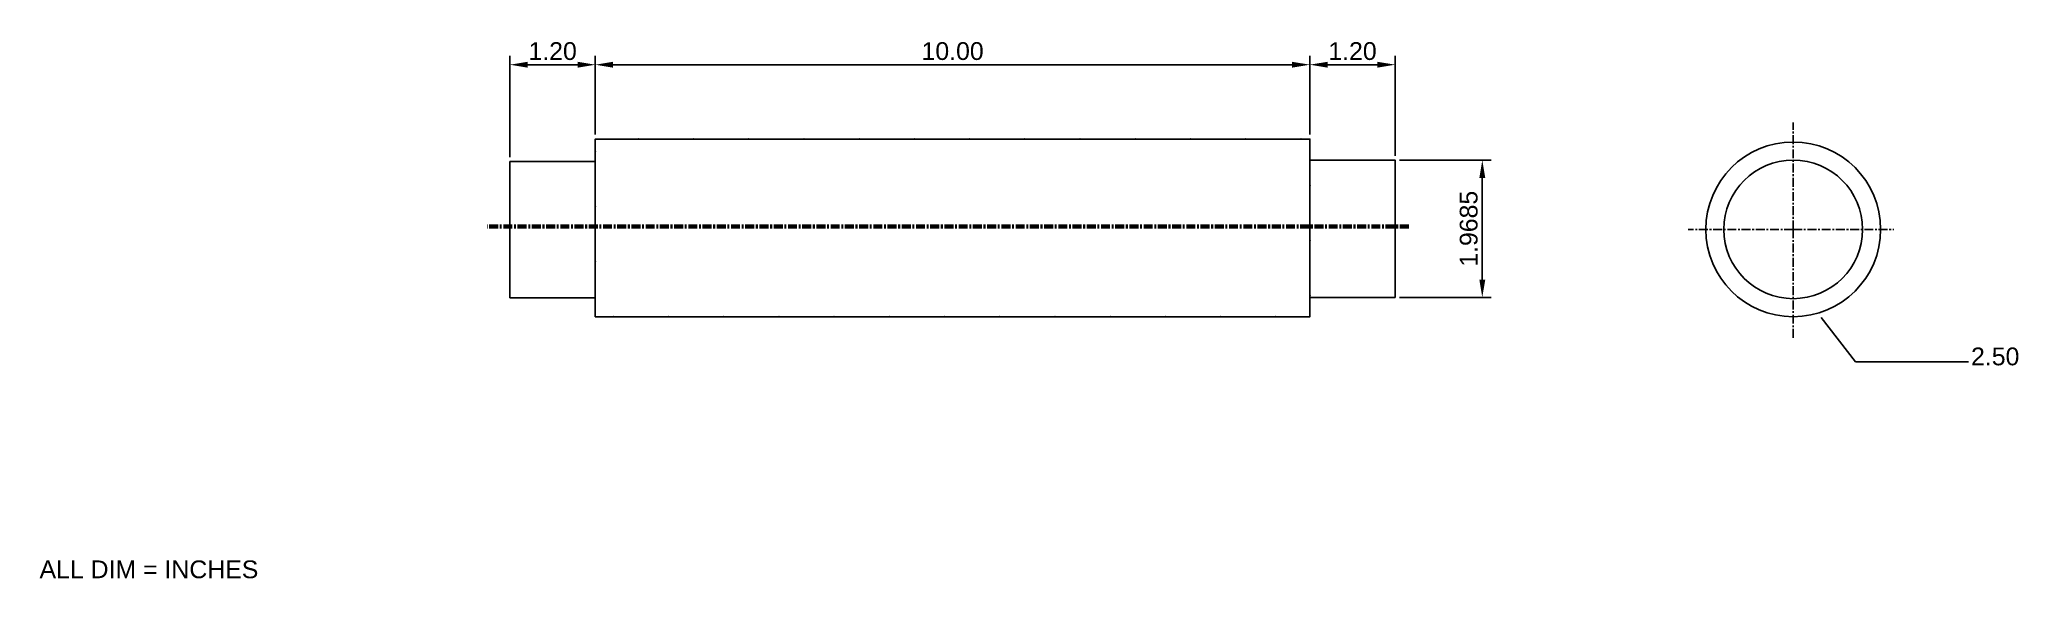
# Model space of a CAD drawing. Header units: millimetres. Extents: x 3172 to 3450, y 1614 to 1689.
import ezdxf

# ---------------------------------------------------------------- set-up
doc = ezdxf.new("R2010")
doc.units = ezdxf.units.MM
doc.linetypes.add('CENTER', pattern=[2, 1.25, -0.25, 0.25, -0.25])
doc.styles.get("Standard").update_dxf_attribs({"font": 'arial.ttf'})
doc.dimstyles.new('ISO-25', dxfattribs={"dimtxt": 2.5, "dimasz": 2.5, "dimexe": 1.25, "dimexo": 0.625, "dimtad": 1, "dimtxsty": 'Standard', "dimcen": 2.5, "dimadec": 0, "dimazin": 0, "dimtfac": 1, "dimtmove": 0, "dimatfit": 3, "dimfxl": 1, "dimarcsym": 0})

# ---------------------------------------------------------------- blocks, each defined once
blk = doc.blocks.new('*D3')
at = {"color": 0, "lineweight": -2, "transparency": 16777216}
for p, q in [((3250.03, 1675.96), (3250.03, 1687.05)), ((3252.53, 1685.8), (3347.96, 1685.8)), ((3350.46, 1675.96), (3350.46, 1687.05))]:
    blk.add_line(p, q, dxfattribs=at)
at = {"color": 0, "transparency": 16777216}
for points in [[(3252.53, 1686.21), (3252.53, 1685.38), (3250.03, 1685.8)], [(3347.96, 1686.21), (3347.96, 1685.38), (3350.46, 1685.8)]]:
    blk.add_solid(points, dxfattribs=at)
at = {"layer": 'Defpoints', "color": 0, "transparency": 16777216}
for p in [(3350.46, 1685.8), (3250.03, 1675.34), (3350.46, 1675.34)]:
    blk.add_point(p, dxfattribs=at)
at = {"color": 0, "transparency": 16777216, "insert": (3300.25, 1687.7), "char_height": 2.5, "attachment_point": 5}
blk.add_mtext('10.00', dxfattribs=at)
blk = doc.blocks.new('*D4')
at = {"color": 0, "lineweight": -2, "transparency": 16777216}
for p, q in [((3238.03, 1672.8), (3238.03, 1687.05)), ((3240.53, 1685.8), (3247.53, 1685.8)), ((3250.03, 1676.41), (3250.03, 1687.05))]:
    blk.add_line(p, q, dxfattribs=at)
at = {"color": 0, "transparency": 16777216}
for points in [[(3240.53, 1686.21), (3240.53, 1685.38), (3238.03, 1685.8)], [(3247.53, 1686.21), (3247.53, 1685.38), (3250.03, 1685.8)]]:
    blk.add_solid(points, dxfattribs=at)
at = {"layer": 'Defpoints', "color": 0, "transparency": 16777216}
for p in [(3250.03, 1685.8), (3250.03, 1675.78), (3238.03, 1672.17)]:
    blk.add_point(p, dxfattribs=at)
at = {"color": 0, "transparency": 16777216, "insert": (3244.03, 1687.7), "char_height": 2.5, "attachment_point": 5}
blk.add_mtext('1.20', dxfattribs=at)
blk = doc.blocks.new('*D5')
at = {"color": 0, "lineweight": -2, "transparency": 16777216}
for p, q in [((3350.46, 1676.65), (3350.46, 1687.05)), ((3359.95, 1685.8), (3352.96, 1685.8)), ((3362.45, 1673), (3362.45, 1687.05))]:
    blk.add_line(p, q, dxfattribs=at)
at = {"color": 0, "transparency": 16777216}
for points in [[(3352.96, 1686.21), (3352.96, 1685.38), (3350.46, 1685.8)], [(3359.95, 1686.21), (3359.95, 1685.38), (3362.45, 1685.8)]]:
    blk.add_solid(points, dxfattribs=at)
at = {"layer": 'Defpoints', "color": 0, "transparency": 16777216}
for p in [(3350.46, 1685.8), (3350.46, 1676.03), (3362.45, 1672.37)]:
    blk.add_point(p, dxfattribs=at)
at = {"color": 0, "transparency": 16777216, "insert": (3356.46, 1687.7), "char_height": 2.5, "attachment_point": 5}
blk.add_mtext('1.20', dxfattribs=at)
blk = doc.blocks.new('*D6')
at = {"color": 0, "lineweight": -2, "transparency": 16777216}
for p, q in [((3363.08, 1672.37), (3375.95, 1672.37)), ((3374.7, 1669.87), (3374.7, 1655.56)), ((3363.08, 1653.06), (3375.95, 1653.06))]:
    blk.add_line(p, q, dxfattribs=at)
at = {"color": 0, "transparency": 16777216}
for points in [[(3374.29, 1669.87), (3375.12, 1669.87), (3374.7, 1672.37)], [(3374.29, 1655.56), (3375.12, 1655.56), (3374.7, 1653.06)]]:
    blk.add_solid(points, dxfattribs=at)
at = {"layer": 'Defpoints', "color": 0, "transparency": 16777216}
for p in [(3362.45, 1672.37), (3362.45, 1653.06), (3374.7, 1653.06)]:
    blk.add_point(p, dxfattribs=at)
at = {"color": 0, "transparency": 16777216, "insert": (3372.8, 1662.72), "char_height": 2.5, "attachment_point": 5, "rotation": 90}
blk.add_mtext('1.9685', dxfattribs=at)

msp = doc.modelspace()

# ---------------------------------------------------------------- linework, layer by layer
at = {"linetype": 'CENTER'}
for q in [(3418.405, 1677.671), (3403.646, 1662.632), (3430.691, 1662.632), (3430.691, 1662.632), (3430.691, 1662.632), (3432.542, 1662.632), (3418.405, 1647.303)]:
    msp.add_line((3418.405, 1662.632), q, dxfattribs=at)
at = {"linetype": 'CENTER', "lineweight": 60}
msp.add_line((3364.364, 1663.031), (3234.846, 1663.031), dxfattribs=at)
for p, q in [((3427.167, 1644.021), (3422.352, 1650.216)), ((3443.051, 1644.021), (3427.167, 1644.021))]:
    msp.add_line(p, q)
for points in [[(3250.03, 1650.335), (3350.464, 1650.335), (3350.464, 1675.335), (3250.03, 1675.335)], [(3238.031, 1653.004), (3250.03, 1653.004), (3250.03, 1672.171), (3238.031, 1672.171)], [(3350.464, 1653.061), (3362.45, 1653.061), (3362.45, 1672.371), (3350.464, 1672.371)]]:
    msp.add_lwpolyline(points, close=True)
for radius in [12.285, 9.75]:
    msp.add_circle((3418.405, 1662.632), radius)
for p in [(3256.073, 1675.335), (3263.834, 1675.335), (3271.595, 1675.335), (3279.356, 1675.335), (3287.117, 1675.335), (3294.878, 1675.335), (3302.639, 1675.335), (3310.4, 1675.335), (3318.16, 1675.335), (3325.921, 1675.335), (3333.682, 1675.335), (3341.443, 1675.335), (3349.204, 1675.335), (3250.03, 1673.618), (3350.464, 1668.834), (3250.03, 1665.857), (3350.464, 1661.073), (3250.03, 1658.096), (3350.464, 1653.312), (3252.55, 1650.335), (3260.31, 1650.335), (3268.071, 1650.335), (3275.832, 1650.335), (3283.593, 1650.335), (3291.354, 1650.335), (3299.115, 1650.335), (3306.876, 1650.335), (3314.637, 1650.335), (3322.397, 1650.335), (3330.158, 1650.335), (3337.919, 1650.335), (3345.68, 1650.335)]:
    msp.add_point(p)

# ---------------------------------------------------------------- texts
at = {"char_height": 2.5, "attachment_point": 1}
for s, width, insert in [('2.50', 11.36301, (3443.4, 1646.011)), ('ALL DIM = INCHES', 33.02787, (3171.908, 1616.059))]:
    msp.add_mtext_dynamic_manual_height_columns(s, width=width, gutter_width=12.5, heights=[0], dxfattribs=dict(at, insert=insert))

# ---------------------------------------------------------------- dimensions: what is measured, and where the dimension line sits
for base, p1, p2, text, picture, middle in [((3250.03, 1685.796), (3238.031, 1672.171), (3250.03, 1675.782), '1.20', '*D4', (3244.031, 1687.698)), ((3350.464, 1685.796), (3250.03, 1675.335), (3350.464, 1675.335), '10.00', '*D3', (3300.247, 1687.698)), ((3350.464, 1685.796), (3362.45, 1672.371), (3350.464, 1676.026), '1.20', '*D5', (3356.457, 1687.698))]:
    dim = msp.add_linear_dim(base=base, p1=p1, p2=p2, text=text, dimstyle='ISO-25')
    dim.commit()
    dim.dimension.update_dxf_attribs({"geometry": picture, "text_midpoint": middle})
dim = msp.add_linear_dim(base=(3374.704, 1653.061), p1=(3362.45, 1672.371), p2=(3362.45, 1653.061), angle=90, text='1.9685', dimstyle='ISO-25')
dim.commit()
dim.dimension.update_dxf_attribs({"geometry": '*D6', "text_midpoint": (3372.802, 1662.716)})

doc.saveas('drawing.dxf')
